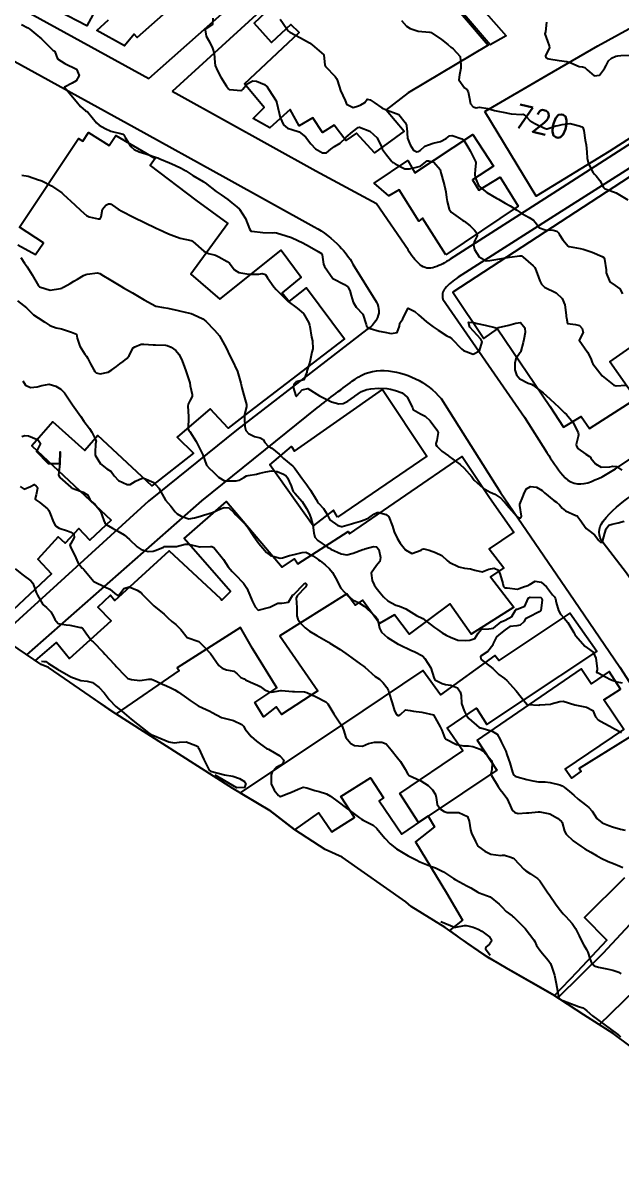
# Model space of a CAD drawing. Header units: metres. Extents: x 298520 to 308411, y 7433745 to 7450750.
# Drawn here: x 306477.7 to 306579.3, y 7435335.9 to 7435531.7 of the extents above; entities that cross this region are included whole.
import ezdxf
from ezdxf.enums import TextEntityAlignment as Align

# ---------------------------------------------------------------- set-up
doc = ezdxf.new("R2010")
doc.units = ezdxf.units.M
doc.header["$LTSCALE"] = 10
for name, color, linetype in [('Area', 45, 'Continuous'), ('Cotas', 45, 'Continuous'), ('Curvas de Nivel 1m', 11, 'Continuous'), ('Curvas de Nivel 5m', 15, 'Continuous'), ('Edificações', 30, 'Continuous'), ('Vias Primárias', 230, 'Continuous')]:
    doc.layers.add(name, color=color, linetype=linetype)
doc.styles.add('Style-STANDARD', font='STANDARD.shx')

msp = doc.modelspace()

# ---------------------------------------------------------------- linework, layer by layer
at = {"layer": 'Area'}
msp.add_polyline3d([(306580.89, 7435357.81, 731.78), (306577.98, 7435359.94, 738.87), (306572.99, 7435363.09, 737.26), (306567.65, 7435366.64, 735.41), (306556.99, 7435372.71, 736.51), (306553.32, 7435375.17, 732.89), (306549.45, 7435377.96, 733.31), (306543.65, 7435381.56, 738.94), (306542.75, 7435382.32, 738.49), (306531.95, 7435389.91, 734.86), (306529.03, 7435391.22, 734.39), (306523.91, 7435394.56, 733.68), (306519.66, 7435397.83, 729.81), (306513.33, 7435401.62, 730.95), (306492.85, 7435414.71, 734.9), (306489.11, 7435417.27, 734.95), (306482.02, 7435422.16, 735.05), (306480.77, 7435422.67, 730.6), (306472.9, 7435428, 734.5)], dxfattribs=at)
at = {"layer": 'Curvas de Nivel 1m', "flags": 128}
for points, elevation in [([(306509.93, 7435532.55), (306509.91, 7435531.49), (306508.85, 7435530.83), (306508.67, 7435530.56), (306508.83, 7435529.5), (306509.37, 7435528.55), (306509.9, 7435527.45), (306510.15, 7435526.55), (306510.27, 7435525.05), (306510.36, 7435524.54), (306510.76, 7435523.58), (306511.28, 7435522.53), (306512.24, 7435521.01), (306512.61, 7435520.52), (306512.72, 7435520.44), (306512.83, 7435520.41), (306514.72, 7435520.29), (306514.87, 7435520.34), (306515.02, 7435520.49), (306515.8, 7435521.41), (306516.74, 7435521.88), (306517.37, 7435521.83), (306518.73, 7435521.29), (306519.18, 7435520.9), (306519.44, 7435520.44), (306520.69, 7435518.52), (306520.75, 7435518.42), (306520.78, 7435518.33), (306521.21, 7435516.41), (306521.39, 7435515.69), (306521.97, 7435514.41), (306522.64, 7435513.87), (306523.38, 7435513.65), (306524.64, 7435513.26), (306525.71, 7435512.36), (306526.61, 7435511.19), (306527.42, 7435510.34), (306528.59, 7435509.66), (306529.24, 7435509.67), (306530.02, 7435510.31), (306530.61, 7435510.74), (306531.59, 7435511.31), (306532.58, 7435512.28), (306532.6, 7435512.31), (306532.62, 7435512.33), (306533.68, 7435513.22), (306534.65, 7435513.95), (306534.9, 7435514), (306536.64, 7435513.33), (306537.87, 7435512.22), (306538.61, 7435510.67), (306538.71, 7435510.31), (306538.76, 7435510.21), (306539.47, 7435509.32), (306540.38, 7435508.18), (306540.47, 7435508.08), (306540.57, 7435508.02), (306540.94, 7435507.81), (306542.56, 7435506.95), (306543.35, 7435506.93), (306544.56, 7435507.21), (306545.27, 7435507.42), (306546.15, 7435508.11), (306546.4, 7435508.29), (306546.58, 7435508.32), (306547.51, 7435508.1), (306548.56, 7435506.85), (306548.71, 7435506.24), (306548.74, 7435506.09), (306549.15, 7435504.69), (306549.33, 7435504.08), (306549.54, 7435503.05), (306549.69, 7435502.07), (306549.8, 7435501.37), (306550.13, 7435500.07), (306550.48, 7435499.58), (306552.07, 7435498.43), (306552.46, 7435498.18), (306552.65, 7435498.04), (306553.66, 7435497.23), (306554.44, 7435496.54), (306554.82, 7435496.01), (306554.88, 7435495.55), (306554.42, 7435494.66), (306554.24, 7435494.01), (306554.4, 7435493.22), (306555.2, 7435492), (306556.38, 7435491.31), (306557.02, 7435491.34), (306558.38, 7435491.58), (306560.38, 7435491.94), (306562.14, 7435492.17), (306562.39, 7435492.13), (306562.72, 7435491.92), (306564.37, 7435490.48), (306564.65, 7435490.18), (306564.81, 7435489.89), (306565.08, 7435489.16), (306565.54, 7435487.88), (306565.79, 7435487.35), (306566.32, 7435486.84), (306568.31, 7435485.85), (306569.35, 7435484.88), (306569.79, 7435483.83), (306570.01, 7435482.08), (306570.03, 7435481.82), (306570.05, 7435481.61), (306570.25, 7435480.63), (306571.6, 7435480.46), (306572.25, 7435480.3), (306572.72, 7435479.8), (306572.9, 7435479.13), (306572.21, 7435477.8), (306573.61, 7435475.79), (306574.18, 7435474.7), (306574.41, 7435474.01), (306574.54, 7435473.77), (306576.14, 7435471.75), (306578.13, 7435470.14), (306578.49, 7435470.08), (306580.13, 7435470.19)], 722), ([(306521.39, 7435532.41), (306522.5, 7435530.75), (306522.73, 7435530.4), (306522.84, 7435530.3), (306523.06, 7435530.17), (306524.83, 7435529.24), (306526.37, 7435528.35), (306526.81, 7435528.04), (306528.79, 7435526.33), (306529, 7435524.56), (306529.11, 7435524.32), (306530.75, 7435522.63), (306530.98, 7435522.3), (306531.14, 7435521.89), (306531.67, 7435520.29), (306532.41, 7435518.57), (306532.53, 7435518.28), (306532.69, 7435517.93), (306533.77, 7435517.35), (306534.69, 7435517.68), (306535.1, 7435517.84), (306535.8, 7435518.24), (306536.16, 7435518.77), (306536.7, 7435518.66), (306537.35, 7435518.22), (306538.68, 7435517.31), (306539.43, 7435516.95), (306540.68, 7435516.55), (306541.54, 7435516.17), (306542.66, 7435514.83), (306542.85, 7435514.35), (306542.89, 7435514.16), (306542.9, 7435513.91), (306543.06, 7435512.15), (306543.47, 7435511.01), (306544.05, 7435510.14), (306544.6, 7435509.86), (306544.84, 7435509.89), (306545.23, 7435510.12), (306545.96, 7435510.77), (306546.61, 7435511.05), (306547.41, 7435511.31), (306548.62, 7435511.61), (306549.62, 7435512.08), (306550.16, 7435512.54), (306550.63, 7435512.63), (306552.29, 7435512.04), (306552.62, 7435511.79), (306553.28, 7435510.7), (306553.66, 7435510.02), (306554.58, 7435508.18), (306554.65, 7435508.01), (306554.67, 7435507.91), (306554.56, 7435506.82), (306554.5, 7435506.01), (306554.5, 7435505.96), (306554.55, 7435505.47), (306555.18, 7435504), (306556.52, 7435502.92), (306558.17, 7435501.97), (306558.5, 7435501.78), (306559.65, 7435501.11), (306560.49, 7435500.64), (306561.64, 7435499.93), (306562.47, 7435499.36), (306563.71, 7435498.66), (306564.46, 7435498.24), (306564.75, 7435497.9), (306565.48, 7435496.92), (306566.44, 7435496.6), (306567.78, 7435496.51), (306568.44, 7435496.35), (306568.68, 7435496.09), (306568.81, 7435495.84), (306569.44, 7435494.85), (306570.33, 7435493.82), (306570.41, 7435493.76), (306570.5, 7435493.73), (306572.41, 7435493.42), (306572.9, 7435493.3), (306574.4, 7435492.76), (306576.12, 7435492.02), (306576.38, 7435491.87), (306576.48, 7435491.75), (306576.53, 7435491.6), (306576.78, 7435489.75), (306576.82, 7435489.28), (306577.41, 7435487.74), (306578.33, 7435487.1), (306579.13, 7435486.53), (306579.56, 7435485.71)], 721), ([(306477.41, 7435531.5), (306478.51, 7435530.93), (306478.84, 7435530.69), (306479.88, 7435529.85), (306480.82, 7435529.07), (306480.99, 7435528.9), (306482.8, 7435527.09), (306482.92, 7435527), (306483.07, 7435526.88), (306483.54, 7435525.62), (306484.77, 7435524.85), (306486.76, 7435523.91), (306487.24, 7435522.82), (306486.73, 7435521.9), (306486.04, 7435521.52), (306484.72, 7435520.85), (306486.38, 7435518.83), (306486.69, 7435518.44), (306487.43, 7435517.57), (306488.28, 7435516.81), (306488.55, 7435516.68), (306488.67, 7435516.58), (306490.19, 7435514.78), (306490.65, 7435514.39), (306491.62, 7435513.79), (306492.63, 7435513.35), (306494.46, 7435512.89), (306494.62, 7435512.85), (306494.79, 7435512.73), (306495.05, 7435512.29), (306496.03, 7435510.72), (306496.6, 7435510.22), (306497.44, 7435509.85), (306498.58, 7435509.49), (306500.35, 7435508.89), (306500.57, 7435508.8), (306500.91, 7435508.66), (306502.57, 7435507.98), (306503.51, 7435507.57), (306504.56, 7435507.07), (306505.33, 7435506.6), (306506.55, 7435505.82), (306508.29, 7435504.81), (306508.53, 7435504.68), (306508.6, 7435504.64), (306508.66, 7435504.57), (306510.51, 7435503.08), (306511.35, 7435502.53), (306512.5, 7435501.74), (306513.16, 7435501.18), (306514.05, 7435500.5), (306514.48, 7435500.09), (306515.52, 7435498.48), (306516.19, 7435496.72), (306516.32, 7435496.47), (306516.43, 7435496.37), (306516.58, 7435496.32), (306518.43, 7435496.11), (306520.09, 7435496.08), (306520.43, 7435496.11), (306520.78, 7435496.06), (306522.42, 7435495.55), (306523.3, 7435495.27), (306524.42, 7435494.78), (306525.24, 7435494.36), (306526.4, 7435493.75), (306527.83, 7435492.89), (306528.39, 7435492.53), (306528.52, 7435492.33), (306528.77, 7435490.73), (306528.93, 7435490.32), (306530.33, 7435488.3), (306532.32, 7435487.27), (306532.91, 7435486.86), (306533.25, 7435486.27), (306533.47, 7435485.43), (306533.81, 7435484.26), (306534.28, 7435483.44), (306535.45, 7435482.24), (306535.99, 7435480.49), (306536.09, 7435480.23), (306536.24, 7435480.02), (306536.66, 7435479.81), (306538.23, 7435479.35), (306539.19, 7435479.15), (306540.23, 7435478.96), (306541.26, 7435479.14), (306541.67, 7435480.17), (306541.71, 7435480.71), (306542.26, 7435481.43), (306542.57, 7435482.16), (306543.16, 7435483.26), (306544.27, 7435482.71), (306544.89, 7435482.12), (306546.25, 7435480.95), (306547.4, 7435480.1), (306548.23, 7435479.5), (306549.71, 7435478.58), (306550.22, 7435478.31), (306550.55, 7435478.06), (306552.2, 7435476.37), (306552.57, 7435476.04), (306554.19, 7435475.42), (306555.27, 7435476), (306555.72, 7435477.51), (306555.52, 7435478), (306554.23, 7435479.37), (306553.62, 7435480.03), (306553.42, 7435480.86), (306554.25, 7435480.84), (306554.9, 7435480.66), (306556.25, 7435480.37), (306557.89, 7435479.97), (306558.24, 7435479.88), (306558.33, 7435479.88), (306558.52, 7435479.97), (306560.25, 7435480.39), (306561.47, 7435480.71), (306562.25, 7435480.8), (306562.98, 7435479.91), (306563.01, 7435479.13), (306562.78, 7435477.91), (306562.69, 7435477.44), (306562.3, 7435475.92), (306562.27, 7435475.84), (306562.19, 7435475.71), (306561.46, 7435474.65), (306561.28, 7435473.93), (306561.3, 7435472.79), (306561.54, 7435471.93), (306562.14, 7435471.22), (306563.52, 7435470.52), (306564.13, 7435470.31), (306564.39, 7435470.16), (306564.74, 7435469.89), (306566.11, 7435468.84), (306567.2, 7435467.86), (306568.08, 7435467.02), (306568.69, 7435466.46), (306569.35, 7435465.83), (306569.72, 7435465.48), (306570.07, 7435465.16), (306571.21, 7435463.81), (306572.03, 7435462.04), (306572.08, 7435461.8), (306572.1, 7435461.73), (306572.02, 7435461.41), (306571.72, 7435460.09), (306571.74, 7435459.8), (306572, 7435459.37), (306573.32, 7435458.46), (306573.99, 7435458.04), (306574.12, 7435457.91), (306574.22, 7435457.78), (306575.01, 7435456.81), (306575.96, 7435456.2), (306577.42, 7435456.27), (306577.96, 7435456.38), (306578.56, 7435456.33), (306579.49, 7435455.71)], 723), ([(306566.68, 7435531.87), (306566.48, 7435530.24), (306566.39, 7435529.87), (306566.82, 7435528.65), (306567.14, 7435527.87), (306567.18, 7435527.5), (306566.8, 7435526.79), (306566.49, 7435526.18), (306566.56, 7435525.87), (306566.79, 7435525.69), (306567.03, 7435525.63), (306568.79, 7435525.38), (306570.12, 7435525.17), (306570.78, 7435524.96), (306572.22, 7435524.36), (306572.78, 7435524.27), (306573.19, 7435524.2), (306573.55, 7435523.79), (306574.76, 7435522.76), (306575.65, 7435522.88), (306576.36, 7435523.75), (306576.51, 7435524.02), (306576.78, 7435524.52), (306577.22, 7435525.31), (306577.68, 7435525.74), (306578.45, 7435526.08), (306578.8, 7435526.17), (306579.3, 7435526.22), (306580.8, 7435526.26)], 719), ([(306477.46, 7435505.85), (306478.54, 7435505.68), (306480.34, 7435505.1), (306480.53, 7435505.03), (306480.89, 7435504.9), (306482.52, 7435504.07), (306484.29, 7435502.85), (306484.4, 7435502.75), (306484.5, 7435502.65), (306486.48, 7435500.83), (306487.53, 7435499.87), (306488.46, 7435499), (306488.93, 7435498.8), (306490.46, 7435498.44), (306490.78, 7435498.46), (306490.96, 7435498.78), (306491.19, 7435500.06), (306491.73, 7435500.77), (306492.22, 7435501.02), (306492.49, 7435501), (306492.65, 7435500.92), (306492.9, 7435500.75), (306493.83, 7435500.1), (306494.47, 7435499.72), (306496.46, 7435498.71), (306498.45, 7435497.75), (306500.19, 7435496.91), (306500.43, 7435496.79), (306500.72, 7435496.66), (306502.43, 7435495.91), (306503.33, 7435495.54), (306504.42, 7435495.18), (306506.27, 7435494.74), (306506.41, 7435494.68), (306506.52, 7435494.59), (306508.39, 7435492.96), (306509.23, 7435492.56), (306510.17, 7435492.33), (306510.38, 7435492.25), (306510.95, 7435491.96), (306512.37, 7435491.19), (306512.76, 7435490.9), (306513.08, 7435490.51), (306513.65, 7435489.79), (306514.35, 7435489.31), (306515.71, 7435489.11), (306516.35, 7435489.05), (306517.75, 7435489.06), (306518.35, 7435489.17), (306518.88, 7435488.98), (306519.23, 7435488.44), (306520.32, 7435486.86), (306520.7, 7435486.42), (306522.3, 7435484.82), (306522.52, 7435484.62), (306522.76, 7435484.39), (306524.28, 7435483.26), (306525.33, 7435482.36), (306526.25, 7435480.76), (306526.39, 7435480.35), (306526.43, 7435480.16), (306526.74, 7435478.34), (306526.88, 7435477.68), (306526.93, 7435476.34), (306526.76, 7435475.77), (306526.49, 7435474.35), (306526.45, 7435474.07), (306526.16, 7435473.2), (306525.94, 7435472.56), (306525.92, 7435472.35), (306525.43, 7435471.05), (306524.13, 7435470.71), (306523.75, 7435470.38), (306523.58, 7435469.84), (306524.04, 7435468.37), (306524.1, 7435468.32), (306524.17, 7435468.3), (306524.25, 7435468.37), (306525.12, 7435469.35), (306526.12, 7435469.57), (306528.1, 7435468.33), (306530.09, 7435467.35), (306531.36, 7435467.01), (306532.08, 7435467.06), (306532.9, 7435467.46), (306534.03, 7435468.25), (306534.1, 7435468.31), (306535.24, 7435469.11), (306536.11, 7435469.4), (306536.82, 7435469.52), (306538.12, 7435469.66), (306539.51, 7435469.58), (306540.12, 7435469.48), (306541.01, 7435469.27), (306542.11, 7435468.86), (306542.99, 7435468.15), (306543.86, 7435466.36), (306543.94, 7435466.14), (306544.07, 7435465.95), (306545.25, 7435465.31), (306546.06, 7435464.9), (306546.88, 7435464.1), (306548.03, 7435462.57), (306548.24, 7435462.09), (306548.01, 7435460.75), (306547.85, 7435460.25), (306547.85, 7435460.09), (306548, 7435459.79), (306548.86, 7435458.94), (306549.98, 7435458.14), (306550.1, 7435458.06), (306551.96, 7435456.7), (306552.68, 7435456.03), (306553.94, 7435454.57), (306554.18, 7435454.26), (306554.37, 7435454.01), (306555.91, 7435452.65), (306557.11, 7435451.98), (306557.9, 7435451.64), (306558.91, 7435450.97), (306559.78, 7435449.94), (306559.83, 7435449.89), (306559.88, 7435449.84), (306561.56, 7435447.92), (306561.86, 7435447.67), (306562.21, 7435447.56), (306562.39, 7435447.91), (306562.11, 7435449.69), (306562.12, 7435449.92), (306562.63, 7435451.17), (306562.93, 7435451.91), (306563.26, 7435452.56), (306563.92, 7435452.95), (306564.96, 7435452.84), (306565.91, 7435452.26), (306566.32, 7435451.87), (306567.89, 7435450.56), (306568.34, 7435450.3), (306568.88, 7435449.84), (306569.32, 7435449.27), (306569.87, 7435448.8), (306571.63, 7435448.03), (306571.86, 7435447.93), (306572.01, 7435447.8), (306572.32, 7435447.33), (306573.4, 7435445.78), (306573.83, 7435445.45), (306574.8, 7435444.74), (306575.53, 7435443.75), (306575.81, 7435443.48), (306576.11, 7435443.44), (306576.24, 7435443.75), (306576.57, 7435445), (306576.78, 7435445.74), (306577.24, 7435446.34), (306577.84, 7435446.52), (306578.82, 7435446.75), (306579.85, 7435447.06)], 724), ([(306476.73, 7435484.5), (306478.27, 7435483.3), (306478.66, 7435482.92), (306479.47, 7435482.12), (306480.25, 7435481.62), (306481.37, 7435480.89), (306482.24, 7435480.33), (306483.31, 7435479.94), (306484.23, 7435479.72), (306485.9, 7435479.16), (306486.23, 7435479.06), (306486.78, 7435478.82), (306486.88, 7435478.16), (306487.34, 7435476.82), (306488.18, 7435475.43), (306488.46, 7435475.09), (306488.64, 7435474.8), (306489.16, 7435473.8), (306489.69, 7435472.79), (306489.86, 7435472.5), (306490.14, 7435472.25), (306490.8, 7435472.11), (306492.14, 7435472.38), (306492.78, 7435472.75), (306493.55, 7435473.34), (306494.16, 7435473.79), (306494.7, 7435474.19), (306495.35, 7435474.72), (306495.72, 7435475.17), (306496.19, 7435476.11), (306496.4, 7435476.5), (306496.67, 7435476.71), (306497.78, 7435477.12), (306498.2, 7435477.15), (306499.82, 7435477.04), (306500.2, 7435477.02), (306501.88, 7435476.96), (306502.2, 7435476.91), (306502.87, 7435476.63), (306503.65, 7435476.08), (306504.18, 7435475.42), (306504.62, 7435474.61), (306504.92, 7435473.84), (306505.35, 7435472.6), (306505.98, 7435470.74), (306506.02, 7435470.59), (306506.12, 7435470.07), (306506.42, 7435468.59), (306506.42, 7435468.26), (306506.09, 7435467.64), (306505.74, 7435466.94), (306505.7, 7435466.59), (306505.82, 7435464.83), (306505.82, 7435464.59), (306505.75, 7435462.87), (306505.81, 7435462.59), (306506.02, 7435462.27), (306507.12, 7435460.58), (306507.99, 7435458.91), (306508.09, 7435458.67), (306508.13, 7435458.57), (306508.25, 7435458.3), (306508.85, 7435456.56), (306509.38, 7435455.99), (306509.94, 7435455.49), (306510.9, 7435454.53), (306511.92, 7435453.9), (306512.55, 7435453.88), (306513.92, 7435453.91), (306514.4, 7435454.01), (306515.22, 7435454.48), (306515.67, 7435454.74), (306515.94, 7435454.8), (306517.35, 7435455.04), (306517.94, 7435455.19), (306518.95, 7435455.45), (306519.94, 7435455.61), (306520.87, 7435455.49), (306521.94, 7435455.06), (306522.33, 7435454.79), (306522.62, 7435454.39), (306523.26, 7435453.03), (306523.49, 7435452.38), (306523.61, 7435452.09), (306523.9, 7435451.8), (306525.13, 7435450.36), (306525.87, 7435449.18), (306526.3, 7435448.35), (306526.59, 7435447.6), (306526.92, 7435446.34), (306527.1, 7435445.06), (306527.29, 7435444.34), (306527.8, 7435443.77), (306529.46, 7435442.63), (306529.78, 7435442.43), (306530.01, 7435442.3), (306531.77, 7435441.48), (306532.74, 7435441.3), (306533.78, 7435441.6), (306535.43, 7435442.24), (306535.7, 7435442.31), (306535.78, 7435442.34), (306537.28, 7435442.73), (306537.79, 7435442.66), (306538.14, 7435442.2), (306538.46, 7435440.89), (306538.31, 7435440.2), (306537.76, 7435439.52), (306536.88, 7435438.22), (306537, 7435436.94), (306537.38, 7435436.21), (306537.71, 7435435.71), (306538.37, 7435434.87), (306538.94, 7435434.19), (306539.68, 7435433.49), (306541.05, 7435432.79), (306541.67, 7435432.58), (306542.76, 7435432.15), (306543.66, 7435431.58), (306544.55, 7435431.03), (306545.65, 7435430.5), (306546.17, 7435430.1), (306547.63, 7435428.96), (306548.14, 7435428.6), (306548.92, 7435428.07), (306549.62, 7435427.69), (306550.35, 7435427.31), (306551.6, 7435426.84), (306552.89, 7435426.74), (306553.6, 7435426.8), (306554.5, 7435427.12), (306555.05, 7435428), (306555.63, 7435428.71), (306556.85, 7435428.76), (306557.63, 7435428.86), (306558.95, 7435429.95), (306559.65, 7435430.24), (306560.78, 7435430.81), (306561.41, 7435431.92), (306561.53, 7435432.06), (306561.67, 7435432.09), (306562.99, 7435432.59), (306563.56, 7435433.9), (306563.61, 7435433.99), (306563.69, 7435434.03), (306563.9, 7435434.1), (306565.7, 7435434.09), (306565.88, 7435433.87), (306565.92, 7435433.64), (306565.72, 7435431.87), (306565.7, 7435431.83), (306565.66, 7435431.79), (306565.43, 7435431.64), (306563.65, 7435430.75), (306563.1, 7435430.45), (306562.83, 7435429.91), (306562.21, 7435429.34), (306561.64, 7435429.23), (306560.45, 7435429.12), (306559.63, 7435428.58), (306558.84, 7435427.95), (306558.18, 7435427.39), (306557.6, 7435426.24), (306557.55, 7435426.02), (306557.53, 7435425.97), (306556.7, 7435424.86), (306555.57, 7435424.15), (306555.43, 7435423.99), (306555.57, 7435423.53), (306557.54, 7435421.97), (306558.57, 7435420.99), (306559.53, 7435420.27), (306559.92, 7435419.94), (306561.51, 7435418.18), (306561.72, 7435417.92), (306562.76, 7435416.63), (306563.37, 7435415.9), (306563.47, 7435415.85), (306565.38, 7435415.78), (306565.47, 7435415.79), (306565.55, 7435415.79), (306566.44, 7435415.86), (306567.38, 7435415.94), (306567.47, 7435415.96), (306568.9, 7435416.41), (306569.48, 7435416.44), (306571.47, 7435415.8), (306573.47, 7435415.4), (306574.55, 7435414.85), (306574.97, 7435413.76), (306575.45, 7435413.26), (306576.46, 7435412.72), (306577.43, 7435412.18), (306578.22, 7435411.72), (306579.42, 7435411.1)], 726), ([(306477.63, 7435470.93), (306478.12, 7435470.19), (306478.97, 7435469.78), (306480.11, 7435469.87), (306480.9, 7435470.11), (306482.12, 7435470.36), (306483.26, 7435470.01), (306484.11, 7435469.51), (306484.75, 7435468.84), (306486.07, 7435466.83), (306487.49, 7435464.82), (306488.04, 7435464.05), (306488.99, 7435462.8), (306489.4, 7435462.17), (306490, 7435460.94), (306490.08, 7435460.78), (306490.1, 7435460.68), (306490, 7435460.14), (306489.92, 7435458.78), (306489.97, 7435458.25), (306490.87, 7435456.77), (306491.94, 7435455.95), (306492.69, 7435455.5), (306493.19, 7435454.74), (306493.92, 7435453.97), (306495.37, 7435453.25), (306495.91, 7435453.27), (306496.8, 7435453.82), (306497.93, 7435454.36), (306498.23, 7435454.38), (306499.92, 7435453.62), (306500.75, 7435452.65), (306501.88, 7435450.64), (306502.81, 7435449.57), (306503.54, 7435448.61), (306503.86, 7435448.31), (306504.56, 7435447.89), (306505.85, 7435447.46), (306506.84, 7435447.59), (306507.85, 7435447.92), (306508.36, 7435448.06), (306509.86, 7435448.54), (306511.24, 7435449.16), (306511.87, 7435449.36), (306512.67, 7435449.3), (306513.54, 7435448.49), (306513.86, 7435448.14), (306515.49, 7435446.47), (306515.83, 7435446.06), (306516.93, 7435444.46), (306517.79, 7435443.23), (306518.45, 7435442.44), (306519.09, 7435441.74), (306519.77, 7435441.23), (306521.39, 7435440.78), (306521.77, 7435440.83), (306522.97, 7435441.19), (306523.77, 7435441.36), (306525.13, 7435441.72), (306525.78, 7435441.75), (306526.97, 7435441.14), (306527.77, 7435440.58), (306527.92, 7435440.48), (306528.18, 7435440.32), (306529.04, 7435439.6), (306529.75, 7435438.95), (306530.31, 7435438.29), (306531.1, 7435436.91), (306531.38, 7435436.28), (306531.71, 7435435.67), (306532.95, 7435434.27), (306533.68, 7435433.68), (306534.72, 7435433.2), (306535.67, 7435432.58), (306536.07, 7435432.23), (306537.65, 7435430.78), (306537.9, 7435430.46), (306537.97, 7435430.21), (306538.26, 7435428.83), (306538.6, 7435428.2), (306539.61, 7435427.27), (306541.44, 7435426.16), (306541.59, 7435426.09), (306541.75, 7435426), (306543.58, 7435425.12), (306544.28, 7435424.83), (306545.57, 7435424.17), (306545.64, 7435424.11), (306545.96, 7435423.72), (306546.99, 7435422.1), (306547.53, 7435420.46), (306547.6, 7435420.16), (306547.67, 7435420.09), (306548.91, 7435419.46), (306549.52, 7435419.3), (306550.41, 7435419.15), (306551.51, 7435418.68), (306551.97, 7435418.04), (306552.14, 7435417.39), (306552.24, 7435416.03), (306552.68, 7435414.81), (306553.09, 7435414.02), (306553.45, 7435413.51), (306555.22, 7435411.99), (306555.36, 7435411.93), (306555.42, 7435411.92), (306555.52, 7435411.89), (306557.42, 7435411.35), (306558.3, 7435410.85), (306558.8, 7435409.95), (306558.96, 7435409.51), (306559.39, 7435408.62), (306559.72, 7435407.94), (306559.94, 7435407.37), (306560.45, 7435405.93), (306560.89, 7435404.37), (306561.04, 7435403.92), (306561.33, 7435403.69), (306561.66, 7435403.59), (306563.32, 7435403.15), (306564.33, 7435402.87), (306565.32, 7435402.71), (306566.45, 7435402.72), (306567.31, 7435402.64), (306568.94, 7435402.2), (306569.31, 7435402.06), (306569.66, 7435401.82), (306570.55, 7435401.07), (306571.29, 7435400.45), (306572.07, 7435399.79), (306573.27, 7435398.84), (306573.87, 7435398.37), (306574.4, 7435397.76), (306575.24, 7435396.5), (306576.14, 7435395.74), (306577.23, 7435395.28), (306577.9, 7435395.05), (306579.22, 7435394.69), (306580.02, 7435394.5)], 727), ([(306477.48, 7435461.46), (306478.01, 7435461.62), (306478.62, 7435461.53), (306480, 7435461), (306480.21, 7435460.9), (306480.64, 7435460.25), (306479.98, 7435458.9), (306481.88, 7435456.88), (306481.95, 7435456.84), (306483.95, 7435456.85), (306483.98, 7435458.85), (306483.95, 7435456.85), (306483.72, 7435454.85), (306483.93, 7435454.48), (306485.82, 7435452.83), (306485.9, 7435452.76), (306486.05, 7435452.68), (306487.89, 7435451.96), (306488.63, 7435451.54), (306489.04, 7435450.79), (306489.4, 7435450.31), (306489.87, 7435449.91), (306490.87, 7435448.77), (306491.43, 7435447.17), (306491.58, 7435446.76), (306491.83, 7435446.45), (306492.91, 7435445.83), (306493.82, 7435445.36), (306494.86, 7435444.72), (306495.8, 7435443.94), (306497.09, 7435442.7), (306497.78, 7435442.2), (306498.97, 7435441.87), (306499.78, 7435441.97), (306500.3, 7435442.13), (306501.54, 7435442.64), (306501.71, 7435442.71), (306501.78, 7435442.73), (306503.66, 7435442.74), (306503.79, 7435442.75), (306505.25, 7435443.14), (306505.79, 7435443.12), (306507.68, 7435442.68), (306507.78, 7435442.67), (306509.57, 7435442.76), (306509.79, 7435442.73), (306510.11, 7435442.54), (306511.76, 7435440.52), (306512.53, 7435439.29), (306513.22, 7435438.5), (306513.74, 7435438), (306515.15, 7435436.48), (306515.7, 7435435.67), (306516.26, 7435434.46), (306516.64, 7435433.5), (306517.12, 7435432.46), (306517.66, 7435431.9), (306519.66, 7435432.42), (306520.98, 7435433.1), (306521.67, 7435433.13), (306522.82, 7435433.25), (306523.47, 7435434.38), (306523.57, 7435434.5), (306523.7, 7435434.6), (306525.44, 7435436.35), (306525.59, 7435436.47), (306525.71, 7435436.48), (306525.88, 7435436.35), (306525.89, 7435436.17), (306525.71, 7435435.85), (306524.29, 7435434.37), (306524.12, 7435433.94), (306524.21, 7435432.37), (306524.25, 7435430.97), (306524.39, 7435430.37), (306524.91, 7435429.64), (306525.63, 7435428.93), (306526.39, 7435428.34), (306527.61, 7435427.62), (306529.2, 7435426.7), (306529.6, 7435426.46), (306529.84, 7435426.3), (306531.58, 7435425.21), (306532.97, 7435424.27), (306533.57, 7435423.82), (306535.04, 7435422.75), (306535.55, 7435422.41), (306535.78, 7435422.23), (306537.53, 7435420.66), (306537.8, 7435420.48), (306538.26, 7435420.2), (306538.89, 7435419.56), (306539.51, 7435418.78), (306539.78, 7435418.18), (306539.92, 7435417.76), (306540.43, 7435416.17), (306540.84, 7435414.78), (306541.16, 7435414.16), (306541.45, 7435414.02), (306541.59, 7435414.02), (306541.82, 7435414.16), (306542.67, 7435414.94), (306543.46, 7435414.85), (306544.06, 7435414.73), (306545.46, 7435414.58), (306547.45, 7435414.09), (306548.59, 7435412.07), (306548.86, 7435411.51), (306549.4, 7435410.17), (306549.5, 7435410.06), (306551.39, 7435409.05), (306552.56, 7435408.86), (306553.39, 7435408.86), (306554.14, 7435408.76), (306555.39, 7435408.29), (306555.83, 7435407.99), (306557.36, 7435406.27), (306557.44, 7435405.97), (306557.34, 7435404.75), (306557.21, 7435404.1), (306557.24, 7435403.97), (306557.33, 7435403.8), (306558.44, 7435401.95), (306558.78, 7435401.43), (306559.29, 7435400.8), (306559.93, 7435399.93), (306560.51, 7435398.69), (306560.84, 7435397.92), (306561.26, 7435397.54), (306561.82, 7435397.35), (306563.26, 7435397.44), (306563.67, 7435397.48), (306565.26, 7435397.63), (306565.5, 7435397.63), (306567.25, 7435397.29), (306568.54, 7435396.54), (306569.23, 7435395.96), (306569.32, 7435395.83), (306569.72, 7435394.33), (306570, 7435393.82), (306571.2, 7435392.72), (306572.49, 7435391.79), (306573.18, 7435391.35), (306574.18, 7435390.77), (306575.17, 7435390.18), (306575.97, 7435389.74), (306577.16, 7435389.2), (306578.03, 7435388.84), (306579.15, 7435388.38), (306579.61, 7435388.17)], 728), ([(306477.2, 7435452.94), (306477.9, 7435452.51), (306478.93, 7435452.91), (306479.55, 7435453.26), (306479.9, 7435453.02), (306480.01, 7435452.9), (306480.13, 7435452.67), (306479.89, 7435451.51), (306479.72, 7435450.9), (306479.77, 7435450.79), (306479.88, 7435450.69), (306480.56, 7435450.21), (306481.87, 7435449.16), (306481.98, 7435449), (306482.05, 7435448.88), (306482.25, 7435448.48), (306482.87, 7435446.86), (306483.21, 7435446.25), (306483.82, 7435445.83), (306485.24, 7435445.41), (306485.82, 7435445.19), (306486.34, 7435444.82), (306486.38, 7435444.25), (306485.79, 7435443.27), (306485.63, 7435442.98), (306485.7, 7435442.83), (306485.78, 7435442.69), (306486.67, 7435440.82), (306486.97, 7435440.03), (306487.75, 7435439.06), (306487.88, 7435438.95), (306488.02, 7435438.81), (306489.71, 7435436.78), (306491.7, 7435435.85), (306492.43, 7435435.48), (306493.31, 7435434.74), (306493.69, 7435434.47), (306493.98, 7435434.44), (306494.21, 7435434.72), (306494.84, 7435435.58), (306495.7, 7435435.88), (306497.1, 7435435.3), (306497.7, 7435434.91), (306497.8, 7435434.8), (306497.89, 7435434.69), (306499.67, 7435432.88), (306499.91, 7435432.66), (306501.65, 7435431.23), (306501.96, 7435430.95), (306502.29, 7435430.63), (306503, 7435429.98), (306503.63, 7435429.5), (306504.5, 7435428.6), (306505.6, 7435427.28), (306507.59, 7435426.57), (306508.6, 7435425.57), (306509.57, 7435424.54), (306510.99, 7435422.53), (306511.54, 7435422.04), (306512.29, 7435421.76), (306513.53, 7435421.56), (306514.1, 7435421.06), (306514.72, 7435420.48), (306515.25, 7435420.21), (306515.52, 7435420.07), (306516.32, 7435419.66), (306517.51, 7435419.15), (306517.97, 7435418.91), (306518.69, 7435418.43), (306519.5, 7435418.05), (306519.94, 7435417.97), (306521.5, 7435418.27), (306521.62, 7435418.28), (306523.5, 7435418.09), (306523.8, 7435418.07), (306525.5, 7435418), (306525.95, 7435417.89), (306527.49, 7435417.2), (306529.15, 7435416.3), (306529.34, 7435416.17), (306529.47, 7435416), (306530.54, 7435414.29), (306531.43, 7435412.95), (306531.86, 7435412.28), (306532.15, 7435411.54), (306532.56, 7435410.27), (306533.39, 7435409.27), (306534.02, 7435408.88), (306535.39, 7435408.8), (306536.4, 7435409.22), (306537.4, 7435409.47), (306538.69, 7435409.48), (306539.39, 7435409.16), (306540.25, 7435408.17), (306541.36, 7435406.78), (306541.83, 7435406.16), (306542.61, 7435404.88), (306543.04, 7435404.14), (306543.33, 7435403.83), (306543.94, 7435403.51), (306545.32, 7435402.92), (306546.52, 7435402.1), (306547.3, 7435401.34), (306547.8, 7435400.59), (306547.88, 7435400.08), (306548.08, 7435398.88), (306548.63, 7435398.07), (306549.26, 7435397.66), (306549.78, 7435397.53), (306551.26, 7435397.54), (306551.78, 7435397.51), (306553.25, 7435396.84), (306553.53, 7435396.02), (306553.75, 7435394.55), (306553.91, 7435394.01), (306554.6, 7435392.59), (306554.88, 7435391.99), (306554.99, 7435391.81), (306555.18, 7435391.68), (306556.19, 7435390.96), (306557.17, 7435390.44), (306558.92, 7435390.19), (306559.17, 7435390.24), (306559.5, 7435390.28), (306560.62, 7435389.93), (306560.99, 7435389.76), (306561.16, 7435389.63), (306562.83, 7435387.9), (306563.14, 7435387.62), (306563.93, 7435387.09), (306565.12, 7435386.29), (306565.5, 7435385.87), (306566.43, 7435384.52), (306566.89, 7435383.85), (306567.09, 7435383.56), (306568.31, 7435381.84), (306569.05, 7435380.88), (306569.52, 7435380.29), (306569.92, 7435379.82), (306570.48, 7435379.25), (306571.03, 7435378.65), (306571.6, 7435377.79), (306572.22, 7435376.57), (306572.57, 7435375.78), (306572.98, 7435374.93), (306573.44, 7435374.24), (306573.7, 7435373.77), (306574.03, 7435372.69), (306574.39, 7435371.76), (306574.68, 7435371.49), (306574.94, 7435371.37), (306575.5, 7435371.19), (306576.93, 7435370.92), (306577.94, 7435370.71), (306578.93, 7435370.38), (306579.37, 7435370.15)], 729), ([(306480.82, 7435423.25), (306481.24, 7435423.19), (306481.55, 7435423.16), (306482.04, 7435422.87), (306483.52, 7435421.86), (306485.8, 7435420.55), (306487.51, 7435419.97), (306488.57, 7435419.85), (306489.51, 7435419.59), (306490.63, 7435418.77), (306491.49, 7435417.83), (306492.34, 7435416.75), (306493.46, 7435415.55), (306494.46, 7435414.72), (306496.04, 7435413.4), (306499.03, 7435411.04), (306499.4, 7435410.8), (306499.72, 7435410.66), (306502.47, 7435409.55), (306503.39, 7435409.34), (306504.26, 7435409.48), (306505.39, 7435409.52), (306507.05, 7435408.91), (306507.38, 7435408.72), (306507.45, 7435408.63), (306507.48, 7435408.57), (306507.55, 7435408.39), (306508.44, 7435406.55), (306509.33, 7435404.73), (306509.54, 7435404.54), (306511.93, 7435403.91), (306513.32, 7435403.69), (306514.49, 7435403.31), (306515.31, 7435402.8), (306515.53, 7435402.47), (306515.51, 7435402.26), (306515.3, 7435401.77), (306514.05, 7435401.73), (306510.32, 7435403.86)], 731), ([(306548.68, 7435378.97), (306551.04, 7435378.02), (306551.27, 7435378.04), (306552.75, 7435378.3), (306553.03, 7435378.3), (306553.27, 7435378.26), (306554.21, 7435378), (306555.02, 7435377.7), (306555.67, 7435377.33), (306557, 7435376.32), (306557.28, 7435375.97), (306557.33, 7435375.62), (306556.98, 7435375.13), (306556.36, 7435374.59), (306556.31, 7435374.31), (306557.07, 7435373.23)], 731)]:
    msp.add_lwpolyline(points, dxfattribs=dict(at, elevation=elevation))
at = {"layer": 'Curvas de Nivel 5m', "flags": 128}
for points, elevation in [([(306542.03, 7435532.17), (306542.85, 7435531.2), (306543.49, 7435530.79), (306544.85, 7435530.36), (306546.76, 7435530.19), (306546.84, 7435530.18), (306547.05, 7435530.11), (306548.83, 7435528.91), (306549.88, 7435528.07), (306550.39, 7435527.65), (306550.81, 7435527.34), (306551.98, 7435526.05), (306552.12, 7435524.71), (306552.09, 7435524.05), (306551.89, 7435522.91), (306551.77, 7435522.05), (306552.73, 7435520.74), (306553.11, 7435520.42), (306553.36, 7435520.03), (306553.54, 7435519.2), (306553.76, 7435518.02), (306554.17, 7435517.5), (306554.69, 7435517.34), (306555.28, 7435517.42), (306556.69, 7435517.2), (306557.82, 7435516.84), (306558.68, 7435516.68), (306559.29, 7435516.57), (306560.68, 7435516.3), (306562.4, 7435516.2), (306562.68, 7435516.21), (306562.91, 7435516.15), (306563.12, 7435515.91), (306563.86, 7435515.1), (306564.66, 7435514.63), (306566.33, 7435513.87), (306566.65, 7435513.77), (306566.76, 7435513.76), (306567.12, 7435513.87), (306568.26, 7435514.25), (306568.66, 7435514.32), (306569.3, 7435514.48), (306570.66, 7435514.66), (306572.2, 7435514.27), (306572.66, 7435514.09), (306572.83, 7435513.97), (306572.92, 7435513.8), (306572.98, 7435513.46), (306573.26, 7435511.79), (306573.38, 7435511.02), (306573.54, 7435509.79), (306573.6, 7435508.78), (306573.8, 7435507.79), (306574.56, 7435506.39), (306574.84, 7435506.06), (306575.11, 7435505.77), (306575.73, 7435504.95), (306576.37, 7435503.75), (306576.53, 7435503.6), (306576.78, 7435503.5), (306578.52, 7435502.84), (306580.5, 7435501.7)], 720), ([(306477.33, 7435491.89), (306477.95, 7435490.93), (306478.09, 7435490.66), (306478.36, 7435490.29), (306479.26, 7435488.91), (306480.32, 7435487.04), (306480.46, 7435486.9), (306482.31, 7435486.33), (306484.07, 7435486.61), (306484.31, 7435486.68), (306484.41, 7435486.75), (306484.56, 7435486.85), (306485.69, 7435487.46), (306486.33, 7435487.83), (306486.95, 7435488.21), (306487.94, 7435488.81), (306488.34, 7435489), (306488.6, 7435489.06), (306490.35, 7435489.24), (306490.71, 7435489.14), (306491.34, 7435488.77), (306492.33, 7435488.18), (306493.72, 7435487.34), (306494.32, 7435486.99), (306494.77, 7435486.73), (306496.3, 7435485.86), (306498.29, 7435484.69), (306500.28, 7435483.61), (306501.56, 7435483.36), (306502.27, 7435483.26), (306504.03, 7435482.86), (306504.27, 7435482.8), (306505.26, 7435482.6), (306506.26, 7435482.34), (306506.65, 7435482.2), (306508.25, 7435481.45), (306508.75, 7435481.06), (306509.25, 7435480.55), (306509.74, 7435480.05), (306510.23, 7435479.54), (306511.05, 7435478.53), (306512.19, 7435476.52), (306512.81, 7435475.14), (306513.16, 7435474.51), (306514.14, 7435472.49), (306514.68, 7435470.48), (306514.9, 7435469.7), (306515.24, 7435468.48), (306515.66, 7435466.9), (306515.66, 7435466.47), (306515.35, 7435465.18), (306515.32, 7435464.48), (306515.4, 7435463.11), (306515.55, 7435462.47), (306516.02, 7435461.96), (306517.03, 7435461.45), (306518.01, 7435461.21), (306518.49, 7435460.93), (306518.78, 7435460.44), (306519.36, 7435459.79), (306519.99, 7435459.44), (306521.21, 7435458.41), (306521.97, 7435457.69), (306523.52, 7435456.38), (306523.75, 7435456.17), (306523.95, 7435455.93), (306525.06, 7435454.36), (306525.92, 7435453.24), (306526.57, 7435452.34), (306527.49, 7435450.73), (306527.71, 7435450.33), (306527.88, 7435450.11), (306528.76, 7435449.21), (306529.3, 7435448.31), (306529.85, 7435447.26), (306531.21, 7435446.29), (306531.83, 7435446.15), (306531.95, 7435446.16), (306532.34, 7435446.27), (306533.49, 7435446.61), (306533.84, 7435446.7), (306535.04, 7435447.05), (306535.85, 7435447.33), (306536.46, 7435447.62), (306537.33, 7435448.22), (306537.65, 7435448.43), (306537.87, 7435448.49), (306538.16, 7435448.5), (306539.4, 7435448.19), (306539.86, 7435447.79), (306540.5, 7435446.17), (306540.78, 7435445.21), (306541.27, 7435444.17), (306541.8, 7435443.29), (306542.67, 7435442.15), (306543.78, 7435441.55), (306545.34, 7435442.12), (306545.59, 7435442.31), (306545.79, 7435442.32), (306546.69, 7435442.1), (306547.78, 7435441.74), (306548.88, 7435441.18), (306549.77, 7435440.35), (306550.14, 7435440.06), (306551.76, 7435439.29), (306552.74, 7435439.04), (306553.75, 7435438.92), (306554.47, 7435438.73), (306555.75, 7435438.45), (306556.87, 7435438.86), (306557.75, 7435439.07), (306558.49, 7435438.69), (306558.81, 7435437.95), (306559.22, 7435436.44), (306559.36, 7435435.95), (306559.52, 7435435.75), (306559.71, 7435435.71), (306559.96, 7435435.69), (306561.71, 7435435.5), (306562.03, 7435435.59), (306562.93, 7435435.91), (306563.53, 7435436.09), (306563.72, 7435436.22), (306564.75, 7435436.86), (306565.73, 7435436.7), (306566.67, 7435435.86), (306567.7, 7435434.54), (306568.03, 7435434.18), (306568.19, 7435433.84), (306568.33, 7435433.19), (306568.72, 7435431.83), (306569.05, 7435431.22), (306569.65, 7435430.54), (306570.3, 7435429.81), (306571.33, 7435428.1), (306571.48, 7435427.8), (306571.62, 7435427.57), (306573.15, 7435425.78), (306573.59, 7435425.49), (306574.58, 7435424.76), (306575.04, 7435423.76), (306575.3, 7435422), (306575.27, 7435421.75), (306575.18, 7435421.39), (306575.54, 7435421.18), (306576.71, 7435420.56), (306577.53, 7435420.1), (306578.61, 7435419.72), (306579.52, 7435419.54)], 725), ([(306476.32, 7435438.94), (306477.73, 7435437.85), (306479, 7435436.91), (306479.33, 7435436.53), (306479.7, 7435435.57), (306479.93, 7435434.9), (306480.13, 7435434.45), (306481.05, 7435432.89), (306481.66, 7435432.35), (306482.43, 7435431.64), (306482.85, 7435430.86), (306483.08, 7435430.3), (306483.63, 7435429.63), (306485.04, 7435429.43), (306485.63, 7435429.35), (306487.46, 7435428.98), (306487.62, 7435428.94), (306487.72, 7435428.91), (306487.83, 7435428.81), (306488.33, 7435428.08), (306489.25, 7435426.79), (306489.45, 7435426.64), (306489.59, 7435426.53), (306491.29, 7435424.76), (306491.57, 7435424.46), (306493.19, 7435422.74), (306493.36, 7435422.55), (306493.54, 7435422.34), (306495.02, 7435420.72), (306495.52, 7435420.31), (306496.1, 7435420.12), (306497.52, 7435419.96), (306499.04, 7435420.19), (306499.52, 7435420.17), (306500.34, 7435419.83), (306501.51, 7435419.3), (306501.97, 7435419.09), (306502.93, 7435418.63), (306503.5, 7435418.35), (306504.13, 7435417.98), (306505.48, 7435417.03), (306506.08, 7435416.58), (306507.46, 7435415.65), (306508.19, 7435415.29), (306509.46, 7435414.76), (306509.84, 7435414.54), (306511.44, 7435413.68), (306512.57, 7435413.37), (306513.43, 7435413.14), (306514.88, 7435412.48), (306515.16, 7435412.21), (306515.42, 7435411.68), (306516.46, 7435410.46), (306517.39, 7435409.63), (306518.06, 7435409.11), (306519.09, 7435408.42), (306519.38, 7435408.26), (306519.7, 7435408.09), (306521.36, 7435407.12), (306522.02, 7435406.39), (306521.87, 7435405.87), (306521.34, 7435405.53), (306520.64, 7435405.11), (306520.03, 7435404.41), (306519.84, 7435403.9), (306519.86, 7435402.41), (306520.39, 7435401.31), (306521.11, 7435400.4), (306521.28, 7435400.27), (306521.44, 7435400.24), (306521.87, 7435400.39), (306522.85, 7435400.82), (306523.29, 7435400.98), (306524.43, 7435401.49), (306525.3, 7435401.82), (306525.91, 7435401.73), (306527.29, 7435401.27), (306528.04, 7435401.07), (306529.29, 7435400.67), (306529.95, 7435400.29), (306531.27, 7435399.34), (306532.65, 7435398.27), (306533.26, 7435397.77), (306534.85, 7435396.63), (306535.24, 7435396.37), (306535.51, 7435396.23), (306537.22, 7435395.38), (306537.83, 7435394.81), (306538.33, 7435394.19), (306539.2, 7435393.13), (306540.1, 7435392.17), (306541.17, 7435391.34), (306543.16, 7435390.14), (306544.49, 7435389.45), (306545.15, 7435389.13), (306546.82, 7435388.42), (306547.15, 7435388.3), (306547.3, 7435388.25), (306547.77, 7435388.08), (306549.13, 7435387.43), (306550.86, 7435386.3), (306551.11, 7435386.12), (306551.24, 7435386.04), (306553.1, 7435385.02), (306553.77, 7435384.68), (306554.97, 7435383.99), (306555.09, 7435383.92), (306555.2, 7435383.88), (306557.08, 7435383.19), (306558.64, 7435381.95), (306559.06, 7435381.47), (306559.79, 7435380.67), (306560.81, 7435379.92), (306560.96, 7435379.84), (306561.04, 7435379.77), (306562.92, 7435377.9), (306563.02, 7435377.78), (306564.49, 7435375.88), (306564.67, 7435375.56), (306564.98, 7435374.92), (306565.72, 7435373.86), (306566.95, 7435372.42), (306567.33, 7435371.85), (306567.59, 7435371.19), (306568.02, 7435369.84), (306568.32, 7435368.42), (306568.43, 7435367.83), (306568.76, 7435365.95), (306568.75, 7435365.91)], 730), ([(306569.44, 7435365.54), (306572.11, 7435364.54), (306572.86, 7435364.28), (306573.16, 7435364.08), (306573.51, 7435363.77), (306574.48, 7435362.94), (306578.58, 7435359.93), (306578.8, 7435359.79), (306578.85, 7435359.76), (306578.9, 7435359.71), (306579.08, 7435359.57), (306579.26, 7435359.4)], 730)]:
    msp.add_lwpolyline(points, dxfattribs=dict(at, elevation=elevation))
at = {"layer": 'Edificações'}
for points in [[(306543.63, 7435543.32), (306556.77, 7435527.95), (306543.15, 7435519.86), (306539.41, 7435516.96), (306542.44, 7435513.34), (306537.4, 7435509.68), (306534.37, 7435513), (306532.53, 7435511.76), (306530.57, 7435514.34), (306528.57, 7435513.1), (306526.92, 7435515.63), (306524.61, 7435514.28), (306523.08, 7435517.03), (306519.62, 7435513.94), (306516.82, 7435515.5), (306518.68, 7435517.35), (306515.35, 7435521.38), (306524.62, 7435530.12), (306523.19, 7435531.46), (306519.92, 7435528.41), (306516.95, 7435531.69), (306526.04, 7435540.34)], [(306504.87, 7435536.19), (306497.06, 7435529.29), (306496.56, 7435529.82), (306494.91, 7435527.85), (306490.21, 7435530.46), (306492.22, 7435532.28)], [(306490.21, 7435534.4), (306488.51, 7435531.24), (306483.71, 7435533.76)], [(306476.8, 7435494.04), (306479.8, 7435492.39), (306481.17, 7435494.34), (306477.11, 7435497), (306487.1, 7435512.11), (306487.87, 7435511.64), (306488.82, 7435513.12), (306492.3, 7435510.89), (306493.45, 7435512.61), (306500.15, 7435508.72), (306499.27, 7435507.5), (306507.05, 7435501.62), (306512.49, 7435497.67), (306506.2, 7435489.01), (306511.13, 7435484.76), (306521.58, 7435493.11), (306524.96, 7435488.51), (306521.75, 7435485.87), (306522.9, 7435484.39), (306525.84, 7435486.71), (306532.33, 7435478.05), (306516.14, 7435465.63), (306512.53, 7435462.85), (306509.48, 7435466.15), (306503.88, 7435461.3), (306506.68, 7435458.59), (306499.55, 7435453.04), (306490.41, 7435461.6), (306488.17, 7435459.05), (306482.77, 7435463.94), (306479.17, 7435459.87), (306492.69, 7435447.2), (306489.05, 7435443.82), (306487.18, 7435445.82), (306484.84, 7435443.31), (306483.68, 7435444.36), (306480.22, 7435440.58), (306482.53, 7435438.11), (306472.19, 7435428.46)], [(306583.32, 7435507.24), (306550.72, 7435485.97), (306556.02, 7435478.08), (306558.31, 7435479.74), (306567.23, 7435466.62), (306569.57, 7435463.01), (306572.55, 7435464.86), (306573.96, 7435462.81), (306581.86, 7435467.83), (306577.42, 7435474.12), (306584.64, 7435479.2)]]:
    msp.add_lwpolyline(points, dxfattribs=at)
for points in [[(306556.19, 7435516.7), (306566.76, 7435522.85), (306575.36, 7435527.88), (306584.18, 7435532.69), (306597.58, 7435540.37), (306601.88, 7435542.99), (306611.58, 7435538.03), (306614.19, 7435533.84), (306603.73, 7435527.03), (306591.68, 7435519.14), (306577.32, 7435509.9), (306564.93, 7435502.28)], [(306549.57, 7435492.34), (306545.6, 7435498.58), (306544.97, 7435498.05), (306541.63, 7435503.38), (306539.84, 7435502.33), (306537.35, 7435504.49), (306543.1, 7435508.35), (306544.29, 7435506.29), (306554.14, 7435512.8), (306557.66, 7435507.42), (306554.07, 7435505.06), (306555.17, 7435503.32), (306558.76, 7435505.51), (306561.86, 7435500.57)], [(306531.15, 7435447.7), (306530.45, 7435448.93), (306526.99, 7435446.26), (306519.63, 7435456.61), (306523.29, 7435459.73), (306523.82, 7435458.95), (306538.8, 7435469.41), (306546.33, 7435458.09)]]:
    msp.add_lwpolyline(points, close=True, dxfattribs=at)
at = {"layer": 'Edificações', "elevation": 734.77}
msp.add_lwpolyline([(306493.53, 7435414.28), (306489.99, 7435416.67), (306482.02, 7435422.16), (306480.77, 7435422.67), (306479.79, 7435423.34), (306483.39, 7435426.43), (306485.56, 7435423.69), (306492.64, 7435430.12), (306490.38, 7435432.45), (306492.54, 7435434.49), (306493.27, 7435433.56), (306502.53, 7435442.01), (306511.22, 7435433.92), (306511.48, 7435433.61), (306512.95, 7435435.06), (306505.05, 7435444.07), (306512.25, 7435450.41), (306521.75, 7435439.25), (306523.8, 7435440.62), (306524.39, 7435439.79), (306532.94, 7435445.28), (306533.2, 7435444.87), (306552.34, 7435458.06), (306556.98, 7435451.08), (306561.09, 7435445.19), (306556.91, 7435442.35), (306559.41, 7435439.11), (306557.16, 7435437.57), (306561.08, 7435432.44), (306553.84, 7435427.82), (306550.23, 7435433), (306543.33, 7435427.82), (306540.81, 7435431.11), (306538.29, 7435429.64), (306535.39, 7435433.59), (306534.11, 7435432.74), (306532.7, 7435434.7), (306521.35, 7435427.57), (306527.8, 7435418.17), (306521.63, 7435414.18), (306520.69, 7435415.47), (306518.58, 7435413.75), (306517.06, 7435416.23), (306520.81, 7435418.72), (306516.68, 7435425.38), (306514.65, 7435428.96), (306503.91, 7435422.13), (306504.2, 7435421.68)], close=True, dxfattribs=at)
at = {"layer": 'Edificações', "elevation": 730.72}
msp.add_lwpolyline([(306583.7, 7435412.12), (306572.24, 7435404.98), (306572.54, 7435404.52), (306570.93, 7435403.34), (306569.83, 7435404.9), (306579.81, 7435411.62), (306576.43, 7435416.64), (306579.26, 7435418.5), (306577.32, 7435421.48), (306574.23, 7435419.37), (306572.54, 7435421.94), (306554.85, 7435409.8), (306558.24, 7435404.71), (306546.56, 7435396.89), (306544.9, 7435395.83), (306541.75, 7435400.77), (306552.44, 7435407.98), (306549.8, 7435411.86), (306554.75, 7435415.23), (306556.49, 7435412.46), (306575.21, 7435424.9), (306570.65, 7435431.43), (306558.54, 7435423.33), (306557.86, 7435424.18), (306548.65, 7435417.53), (306545.62, 7435421.66), (306532.01, 7435412.45), (306514.6, 7435400.86), (306519.66, 7435397.83), (306523.91, 7435394.56), (306527.99, 7435397.47), (306530.2, 7435394.22), (306534, 7435396.64), (306531.7, 7435400.26), (306536.75, 7435403.39), (306538.96, 7435400.02), (306538.21, 7435399.48), (306542.09, 7435393.85), (306546.56, 7435396.89), (306547.64, 7435395.06), (306544.39, 7435392.52), (306549.69, 7435383.83), (306552.36, 7435379.19), (306550.15, 7435377.46), (306551.94, 7435376.17), (306556.05, 7435373.34), (306559.8, 7435371.11), (306567.65, 7435366.64), (306568.04, 7435366.38), (306571.95, 7435370.5), (306576.9, 7435375.82), (306573.12, 7435379.64), (306579.98, 7435386.44)], dxfattribs=at)
at = {"layer": 'Vias Primárias'}
for points in [[(306461.32, 7435543.06), (306480.58, 7435532.44), (306499.04, 7435522.28), (306526.4, 7435546.55), (306533.66, 7435552.9, 0.047224), (306535.14, 7435554.47, -0.013677), (306536.58, 7435556.21, -0.499757), (306537.75, 7435556.12), (306543.75, 7435548.75), (306555.94, 7435533.94), (306559.79, 7435529.57), (306557.08, 7435528.04), (306538.99, 7435549.18, 0.160016), (306537.43, 7435550.13, 0.208624), (306535.95, 7435549.86, 0.056301), (306530.3, 7435545.03), (306503.04, 7435520.08)], [(306600.87, 7435524.05), (306567.76, 7435502.75), (306550.31, 7435491.56, -0.049643), (306547.65, 7435490.2, -0.283239), (306545.14, 7435490.66, -0.084858), (306543.14, 7435493.19), (306537.77, 7435501.02), (306527.45, 7435506.54), (306504.18, 7435519.45), (306503.04, 7435520.08)], [(306609.84, 7435413.02, -0.071381), (306608.11, 7435412.45, -0.095125), (306603.2, 7435412.5, -0.09318), (306596.27, 7435415.33, -0.119225), (306592.98, 7435418.79, 0.037197), (306576.28, 7435443.34, -0.349118), (306576.28, 7435447.03, -0.087008), (306581.19, 7435451.39), (306608.16, 7435469.41), (306634.45, 7435486.69), (306649.71, 7435496.81, -0.160671), (306654.56, 7435498.14, -0.24445), (306657.51, 7435496.41), (306667.39, 7435480.69), (306686.11, 7435447.99), (306700.85, 7435424.99), (306732.32, 7435375.74), (306752.29, 7435344.71), (306767.36, 7435320.66), (306769.29, 7435321.71), (306779.53, 7435305.58), (306771.39, 7435300.45), (306770.39, 7435302.21), (306716.75, 7435270.89)]]:
    msp.add_lwpolyline(points, format="xyb", dxfattribs=at)
for points, elevation in [([(306415.58, 7435465.42), (306433.86, 7435501.52), (306449.36, 7435531.44, -0.005458), (306450.83, 7435534.2, -0.341067), (306454.76, 7435535.93), (306462.46, 7435532.77), (306477.42, 7435524.56), (306496.59, 7435514), (306512.17, 7435505.44), (306527.18, 7435497.09, -0.074147), (306531.5, 7435493.77, -0.06161), (306533.76, 7435490.76), (306537.74, 7435484.27, -0.274207), (306537.78, 7435481.34, -0.12046), (306536.14, 7435479.61), (306513.95, 7435462.49), (306499.02, 7435450.46), (306473.72, 7435427.44)], 733.5), ([(306478.32, 7435424.33), (306508.06, 7435450.49), (306527.7, 7435466.29, -0.012528), (306534.11, 7435471.18, -0.171687), (306539.08, 7435472.65, -0.20557), (306548.73, 7435467.89), (306558.85, 7435451.9), (306571.35, 7435433.64), (306579.1, 7435422.2), (306589.45, 7435406.21, -0.04205), (306593.19, 7435399.21, -0.14205), (306593.93, 7435393.29, -0.17879), (306592.93, 7435391.51), (306576.23, 7435373.55), (306568.6, 7435366.01)], 731.81), ([(306575.63, 7435361.42), (306596.37, 7435381.59, -0.017069), (306598.78, 7435383.78, -0.379978), (306602.58, 7435383.69), (306612.68, 7435368), (306625.03, 7435349.41), (306639.94, 7435326.85), (306648.65, 7435313.41)], 738.11)]:
    msp.add_lwpolyline(points, format="xyb", dxfattribs=dict(at, elevation=elevation))
msp.add_lwpolyline([(306589.48, 7435463.37), (306621.36, 7435484.21), (306646.4, 7435501.3, 0.022002), (306650.21, 7435504.16, 0.342583), (306650.75, 7435506.49), (306646.87, 7435512.14, 0.026893), (306645.65, 7435513.73, 0.143417), (306644.44, 7435514.52), (306624.76, 7435522.57), (306614.84, 7435526.82, 0.179709), (306611.55, 7435526.97, 0.086745), (306610.33, 7435526.34), (306587.1, 7435511.07), (306567.89, 7435498.87), (306551.64, 7435488.51, 0.070296), (306549.42, 7435486.61, 0.265561), (306549.05, 7435484.81), (306562.9, 7435464.75), (306566.72, 7435458.71, 0.023277), (306569.42, 7435454.84, 0.321839), (306573.66, 7435453.57, 0.068111), (306578.38, 7435455.96)], format="xyb", close=True, dxfattribs=at)

# ---------------------------------------------------------------- texts
at = {"layer": 'Cotas', "style": 'Style-STANDARD'}
msp.add_text('720', height=4, rotation=346.4711, dxfattribs=at).set_placement((306565.84, 7435514.95, 720), align=Align.MIDDLE_CENTER)

doc.saveas('drawing.dxf')
